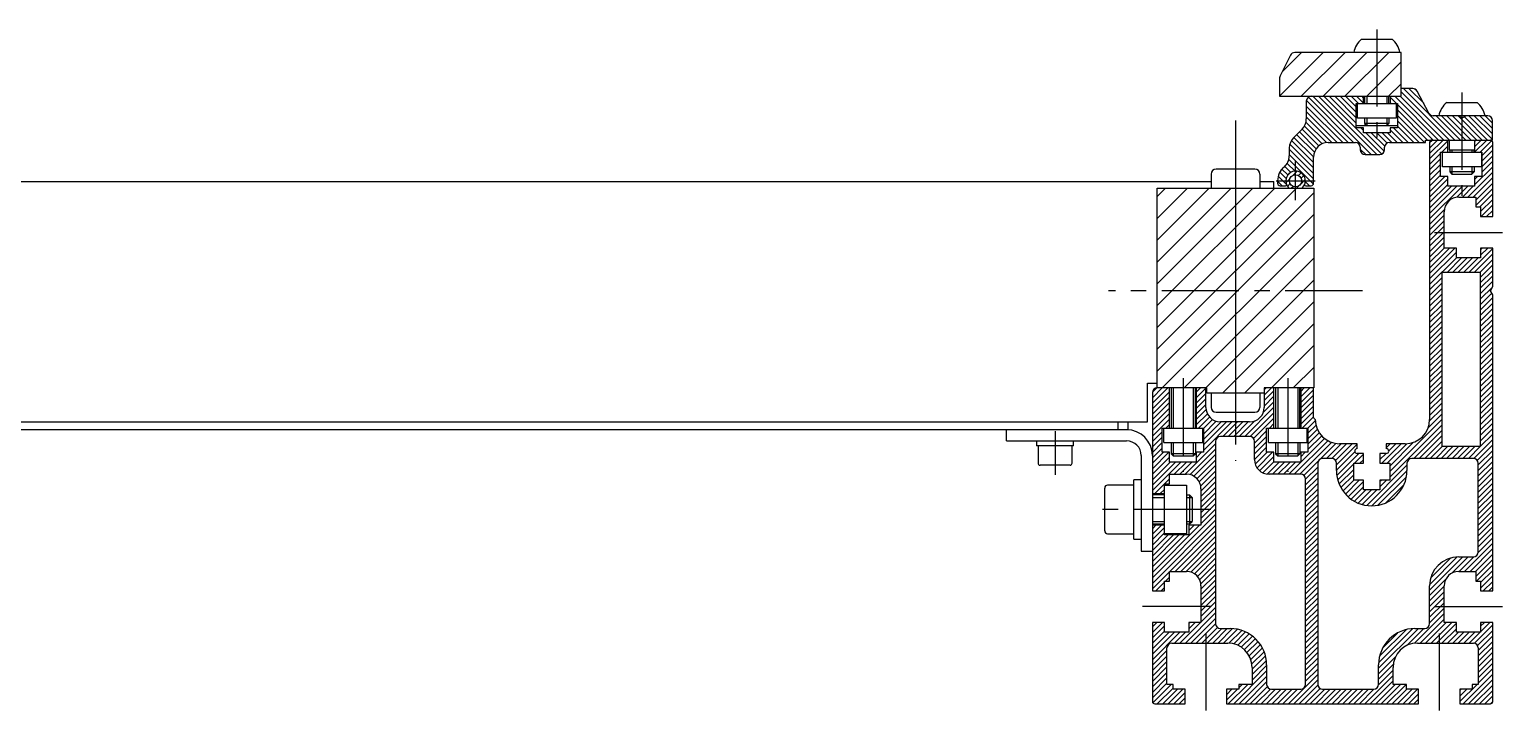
# Model space of a CAD drawing. Extents: x -10 to 2064, y -8 to 1151.
# Drawn here: x 1761 to 2063.9, y 66 to 206.7 of the extents above; entities that cross this region are included whole.
import ezdxf

# ---------------------------------------------------------------- set-up
doc = ezdxf.new("R2010")
doc.units = 0
doc.header["$LTSCALE"] = 0.5
doc.linetypes.add('CENTER', pattern=[50.8, 31.75, -6.35, 6.35, -6.35])
for name, color, linetype in [('MSM_CENTER', 1, 'CENTER'), ('MSM_CONTINUOUS', 7, 'CONTINUOUS'), ('MSM_NARROW', 5, 'CONTINUOUS')]:
    doc.layers.add(name, color=color, linetype=linetype)

msp = doc.modelspace()

# ---------------------------------------------------------------- linework, layer by layer
at = {"layer": 'MSM_CENTER'}
for p, q in [((2038, 206.75), (2038, 183.5)), ((2055.5, 193.75), (2055.5, 172.5)), ((2008.95, 188), (2008.95, 118)), ((2021.3, 171.6), (2021.3, 179.6)), ((2017.3, 175.6), (2025.3, 175.6)), ((2049.85, 165), (2063.85, 165)), ((2035.05, 153), (1982.85, 153)), ((1998.2, 135), (1998.2, 115.75)), ((2019.7, 135), (2019.7, 115.75)), ((1971.85, 124.1), (1971.85, 115.1)), ((2003.85, 108), (1980.05, 108)), ((2003.85, 88), (1989.85, 88)), ((2049.85, 88), (2063.85, 88)), ((2002.85, 82.5), (2002.85, 66)), ((2050.85, 82.5), (2050.85, 66))]:
    msp.add_line(p, q, dxfattribs=at)
at = {"layer": 'MSM_CONTINUOUS'}
for p, q in [((2034.88, 204.75), (2041.13, 204.75)), ((2020.22, 201.45), (2018.11, 197.21)), ((2043, 202), (2021.12, 202)), ((2043, 193), (2043, 202)), ((2018, 196.76), (2018, 193)), ((2045.4, 194.6), (2043, 194.6)), ((2048.72, 189.53), (2046.28, 194.07)), ((2018, 193), (2043, 193)), ((2023.5, 192), (2023.5, 188.34)), ((2033.75, 191.5), (2042.25, 191.5)), ((2033.75, 186.5), (2033.75, 191.5)), ((2034, 188.5), (2034, 191.5)), ((2035.25, 191.5), (2035.25, 193)), ((2035.5, 193), (2035.5, 191.5)), ((2040.5, 191.5), (2040.5, 193)), ((2040.75, 193), (2040.75, 191.5)), ((2042, 191.5), (2042, 188.5)), ((2042.25, 191.5), (2042.25, 186.5)), ((2052.38, 191.75), (2058.63, 191.75)), ((2042, 188.5), (2034, 188.5)), ((2035.5, 188.5), (2035.5, 187.43)), ((2040.5, 188.5), (2040.5, 187.43)), ((2060.8, 189), (2049.6, 189)), ((2055.5, 188.5), (2054.63, 189)), ((2056.37, 189), (2055.5, 188.5)), ((2061.8, 184), (2061.8, 188)), ((2022.62, 186.22), (2020.88, 184.48)), ((2033.75, 187), (2042.25, 187)), ((2035.25, 186.5), (2033.75, 186.5)), ((2035.25, 185.5), (2035.25, 186.5)), ((2040.75, 185.5), (2035.25, 185.5)), ((2040.5, 187.43), (2035.5, 187.43)), ((2035.5, 187.43), (2035.93, 187)), ((2040.07, 187), (2040.5, 187.43)), ((2040.75, 186.5), (2040.75, 185.5)), ((2042.25, 186.5), (2040.75, 186.5)), ((2020, 182.36), (2020, 180.74)), ((2028, 183.5), (2033.6, 183.5)), ((2034.6, 182.5), (2034.6, 182)), ((2039.6, 182), (2039.6, 182.5)), ((2040.6, 183.5), (2048, 183.5)), ((2048, 184), (2061.8, 184)), ((2048, 183.5), (2048, 184)), ((2048.85, 183.5), (2048.85, 126.5)), ((2052.6, 181.5), (2052.6, 184)), ((2052.9, 184), (2052.9, 182)), ((2052.9, 182), (2058.1, 182)), ((2053, 182), (2053, 181.5)), ((2058, 181.5), (2058, 182)), ((2058.1, 184), (2058.1, 181.5)), ((2061.85, 168.25), (2061.85, 183.5)), ((2025, 175.1), (2025, 180.5)), ((2035.6, 181), (2038.6, 181)), ((2051.1, 181.5), (2059.6, 181.5)), ((2051.1, 176.5), (2051.1, 181.5)), ((2051.5, 178.5), (2051.5, 181.5)), ((2059.5, 181.5), (2059.5, 178.5)), ((2059.6, 181.5), (2059.6, 176.5)), ((2003.95, 177), (2003.95, 174.08)), ((2012.95, 178), (2004.95, 178)), ((2013.95, 177), (2013.95, 174.08)), ((2052.6, 176.5), (2051.1, 176.5)), ((2059.5, 178.5), (2051.5, 178.5)), ((2052.6, 174.5), (2052.6, 176.5)), ((2053, 178.5), (2053, 177.43)), ((2058, 177.43), (2053, 177.43)), ((2053, 177.43), (2053.43, 177)), ((2053.43, 177), (2057.57, 177)), ((2057.57, 177), (2058, 177.43)), ((2058, 178.5), (2058, 177.43)), ((2058.1, 176.5), (2058.1, 174.5)), ((2059.6, 176.5), (2058.1, 176.5)), ((1479.75, 175.5), (2003.95, 175.5)), ((1992.85, 174.08), (2025.05, 174.08)), ((1992.85, 133), (1992.85, 174.08)), ((2008.95, 174.08), (2008.95, 131.92)), ((2013.95, 175.5), (2016.85, 175.5)), ((2016.85, 174.08), (2016.85, 175.5)), ((2017.6, 175.6), (2017.6, 175.1)), ((2018.1, 174.6), (2019.21, 174.6)), ((2023.39, 174.6), (2024.5, 174.6)), ((2025.05, 174.08), (2025.05, 133)), ((2058.1, 174.5), (2052.6, 174.5)), ((2054.85, 172.25), (2058.35, 172.25)), ((2058.35, 172.25), (2058.35, 170.25)), ((2058.35, 170.25), (2059.35, 170.25)), ((2059.35, 170.25), (2059.35, 168.25)), ((2051.85, 161.75), (2051.85, 169.25)), ((2059.35, 168.25), (2061.85, 168.25)), ((2054.35, 161.75), (2051.85, 161.75)), ((2054.35, 159.75), (2054.35, 161.75)), ((2061.85, 161.75), (2059.35, 161.75)), ((2059.35, 161.75), (2059.35, 159.75)), ((2061.85, 153.87), (2061.85, 161.75)), ((2059.35, 159.75), (2054.35, 159.75)), ((2059.35, 156.75), (2051.35, 156.75)), ((2051.35, 156.75), (2051.35, 121)), ((2059.35, 121), (2059.35, 156.75)), ((2061.35, 153), (2061.85, 153.87)), ((2061.85, 152.13), (2061.35, 153)), ((2061.85, 91.25), (2061.85, 152.13)), ((1990.85, 126), (1990.85, 134)), ((1990.85, 134), (1992.85, 134)), ((1991.85, 132), (1991.85, 91.25)), ((2003.05, 133), (1992.85, 133)), ((1995.35, 124.75), (1995.35, 133)), ((1995.7, 133), (1995.7, 124.75)), ((2000.7, 124.75), (2000.7, 133)), ((2000.85, 133), (2000.85, 124.75)), ((2002.85, 129), (2002.85, 133)), ((2003.05, 131.92), (2003.05, 133)), ((2014.85, 131.92), (2003.05, 131.92)), ((2003.95, 131.92), (2003.95, 129)), ((2013.95, 131.92), (2013.95, 129)), ((2014.85, 133), (2014.85, 129)), ((2025.05, 133), (2014.85, 133)), ((2016.85, 124.75), (2016.85, 133)), ((2017.2, 133), (2017.2, 124.75)), ((2022.2, 124.75), (2022.2, 133)), ((2022.35, 133), (2022.35, 124.75)), ((2024.95, 126.9), (2024.95, 133)), ((2004.95, 128), (2012.95, 128)), ((1492.85, 126), (1990.85, 126)), ((1986.85, 124.4), (1496.85, 124.4)), ((1961.85, 122.1), (1961.85, 124.4)), ((1984.85, 124.4), (1984.85, 126)), ((1986.85, 124.4), (1986.85, 126)), ((1993.85, 124.75), (2002.35, 124.75)), ((1993.85, 119.75), (1993.85, 124.75)), ((1994.2, 121.75), (1994.2, 124.75)), ((2002.2, 121.75), (2002.2, 124.75)), ((2002.35, 124.75), (2002.35, 119.75)), ((2011.85, 126), (2005.85, 126)), ((2015.35, 124.75), (2023.85, 124.75)), ((2015.35, 119.75), (2015.35, 124.75)), ((2015.7, 121.75), (2015.7, 124.75)), ((2023.7, 121.75), (2023.7, 124.75)), ((2023.85, 124.75), (2023.85, 119.75)), ((1961.85, 122.1), (1986.55, 122.1)), ((1968.05, 122.1), (1968.05, 121.1)), ((1975.65, 121.1), (1975.65, 122.1)), ((1994.2, 121.75), (2002.2, 121.75)), ((1995.7, 121.75), (1995.7, 119.43)), ((2000.7, 121.75), (2000.7, 119.43)), ((2004.85, 122), (2004.85, 84.5)), ((2011.85, 123), (2005.85, 123)), ((2012.85, 118.25), (2012.85, 122)), ((2015.7, 121.75), (2023.7, 121.75)), ((2017.2, 121.75), (2017.2, 119.43)), ((2022.2, 121.75), (2022.2, 119.43)), ((2033.95, 121.5), (2030.35, 121.5)), ((2033.95, 120.5), (2033.95, 121.5)), ((2039.95, 121.5), (2039.95, 120.5)), ((2043.85, 121.5), (2039.95, 121.5)), ((1975.65, 121.1), (1968.05, 121.1)), ((1968.35, 121.1), (1968.35, 117.5)), ((1975.35, 117.5), (1975.35, 121.1)), ((1989.55, 119.1), (1989.55, 99.4)), ((1995.35, 119.75), (1993.85, 119.75)), ((1995.35, 117.75), (1995.35, 119.75)), ((2000.7, 119.43), (1995.7, 119.43)), ((1995.7, 119.43), (1996.13, 119)), ((1996.13, 119), (2000.27, 119)), ((2000.27, 119), (2000.7, 119.43)), ((2000.85, 119.75), (2000.85, 117.75)), ((2002.35, 119.75), (2000.85, 119.75)), ((2016.85, 119.75), (2015.35, 119.75)), ((2016.85, 117.75), (2016.85, 119.75)), ((2022.2, 119.43), (2017.2, 119.43)), ((2017.2, 119.43), (2017.63, 119)), ((2017.63, 119), (2021.77, 119)), ((2021.77, 119), (2022.2, 119.43)), ((2022.35, 119.75), (2022.35, 117.75)), ((2023.85, 119.75), (2022.35, 119.75)), ((2028.7, 118.5), (2026.85, 118.5)), ((2035.25, 119.5), (2033.95, 119.5)), ((2035.25, 117.5), (2035.25, 119.5)), ((2038.65, 119.5), (2038.65, 117.5)), ((2039.95, 119.5), (2038.65, 119.5)), ((2057.85, 118.5), (2045.2, 118.5)), ((2051.35, 121), (2059.35, 121)), ((1974.95, 117.1), (1968.75, 117.1)), ((2000.85, 117.75), (1995.35, 117.75)), ((1995.35, 115.25), (1998.85, 115.25)), ((1995.35, 113.25), (1995.35, 115.25)), ((2022.35, 115.25), (2015.85, 115.25)), ((2022.35, 117.75), (2016.85, 117.75)), ((2025.85, 117.5), (2025.85, 72)), ((2029.7, 116), (2029.7, 117.5)), ((2033.25, 117.5), (2035.25, 117.5)), ((2033.25, 114), (2033.25, 117.5)), ((2038.65, 117.5), (2040.65, 117.5)), ((2040.65, 117.5), (2040.65, 114)), ((2044.2, 117.5), (2044.2, 116)), ((2058.85, 99.25), (2058.85, 117.5)), ((1982.05, 103.6), (1982.05, 112.4)), ((1988.05, 113), (1982.65, 113)), ((1988.05, 101.9), (1988.05, 114.1)), ((1989.55, 114.1), (1988.05, 114.1)), ((1994.35, 102.75), (1994.35, 113.25)), ((1994.35, 113.25), (1995.35, 113.25)), ((1994.35, 113), (1998.85, 113)), ((1998.85, 113), (1998.85, 103)), ((2001.85, 112.25), (2001.85, 104.75)), ((2023.35, 72), (2023.35, 114.25)), ((2035.25, 114), (2033.25, 114)), ((2035.25, 112), (2035.25, 114)), ((2038.65, 114), (2038.65, 112)), ((2040.65, 114), (2038.65, 114)), ((1991.85, 111.25), (1994.35, 111.25)), ((1994.35, 111), (1991.85, 111)), ((1998.85, 111), (1999.51, 111)), ((2000.05, 110.46), (1999.51, 111)), ((1999.51, 111), (1999.51, 105)), ((2000.05, 110.46), (2000.05, 105.54)), ((2038.65, 112), (2035.25, 112)), ((1982.65, 103), (1988.05, 103)), ((1991.85, 105), (1994.35, 105)), ((1994.35, 104.75), (1991.85, 104.75)), ((1998.85, 103), (1994.35, 103)), ((1998.85, 105), (1999.51, 105)), ((1999.35, 104.75), (1999.35, 102.75)), ((2001.85, 104.75), (1999.35, 104.75)), ((1999.51, 105), (2000.05, 105.54)), ((1988.05, 101.9), (1989.55, 101.9)), ((1999.35, 102.75), (1994.35, 102.75)), ((1989.55, 99.4), (1991.85, 99.4)), ((2054.85, 98.25), (2057.85, 98.25)), ((1995.35, 95.25), (1998.85, 95.25)), ((1995.35, 93.25), (1995.35, 95.25)), ((2054.85, 95.25), (2058.35, 95.25)), ((2058.35, 95.25), (2058.35, 93.25)), ((1991.85, 91.25), (1994.35, 91.25)), ((1994.35, 91.25), (1994.35, 93.25)), ((1994.35, 93.25), (1995.35, 93.25)), ((2001.85, 92.25), (2001.85, 84.75)), ((2048.85, 84.5), (2048.85, 92.25)), ((2051.85, 84.75), (2051.85, 92.25)), ((2058.35, 93.25), (2059.35, 93.25)), ((2059.35, 93.25), (2059.35, 91.25)), ((2059.35, 91.25), (2061.85, 91.25)), ((1991.85, 84.75), (1991.85, 68.5)), ((1994.35, 84.75), (1991.85, 84.75)), ((1994.35, 82.75), (1994.35, 84.75)), ((1999.35, 82.75), (1994.35, 82.75)), ((1999.35, 84.75), (1999.35, 82.75)), ((2001.85, 84.75), (1999.35, 84.75)), ((2005.85, 83.5), (2007.85, 83.5)), ((2045.85, 83.5), (2047.85, 83.5)), ((2054.35, 84.75), (2051.85, 84.75)), ((2054.35, 82.75), (2054.35, 84.75)), ((2059.35, 82.75), (2054.35, 82.75)), ((2059.35, 84.75), (2059.35, 82.75)), ((2061.85, 84.75), (2059.35, 84.75)), ((2061.85, 68.5), (2061.85, 84.75)), ((1994.85, 72), (1994.85, 79.5)), ((1995.85, 80.5), (2007.35, 80.5)), ((2046.35, 80.5), (2057.85, 80.5)), ((2058.85, 79.5), (2058.85, 72)), ((2015.35, 76), (2015.35, 72)), ((2038.35, 72), (2038.35, 76)), ((2012.35, 75.5), (2012.35, 72)), ((2041.35, 72), (2041.35, 75.5)), ((1996.1, 72), (1994.85, 72)), ((1996.1, 71), (1996.1, 72)), ((1998.6, 71), (1996.1, 71)), ((1998.6, 68), (1998.6, 71)), ((2007.1, 71), (2007.1, 68)), ((2009.6, 71), (2007.1, 71)), ((2009.6, 72), (2009.6, 71)), ((2012.35, 72), (2009.6, 72)), ((2016.35, 71), (2022.35, 71)), ((2026.85, 71), (2037.35, 71)), ((2044.1, 72), (2041.35, 72)), ((2044.1, 71), (2044.1, 72)), ((2046.6, 71), (2044.1, 71)), ((2046.6, 68), (2046.6, 71)), ((2055.1, 71), (2055.1, 68)), ((2057.6, 71), (2055.1, 71)), ((2057.6, 72), (2057.6, 71)), ((2058.85, 72), (2057.6, 72)), ((1992.35, 68), (1998.6, 68)), ((2007.1, 68), (2046.6, 68)), ((2055.1, 68), (2061.35, 68))]:
    msp.add_line(p, q, dxfattribs=at)
msp.add_circle((2021.3, 175.6), 1.25, dxfattribs=at)
for centre, radius, start, end in [((2037.91, 201.1), 4.75, 129.7731, 169.0684), ((2038.09, 201.1), 4.75, 10.9316, 50.2269), ((2021.12, 201), 1, 90, 153.4349), ((2019, 196.76), 1, 153.4349, 180), ((2045.4, 193.6), 1, 28.1786, 90), ((2024.5, 192), 1, 90, 180), ((2055.41, 188.1), 4.75, 129.7731, 169.0684), ((2055.59, 188.1), 4.75, 10.9316, 50.2269), ((2020.5, 188.34), 3, 315, 0), ((2049.6, 190), 1, 208.1786, 270), ((2060.8, 188), 1, 360, 90), ((2023, 182.36), 3, 135, 180), ((2028, 180.5), 3, 90, 180), ((2033.6, 182.5), 1, 360, 90), ((2035.6, 182), 1, 180, 270), ((2038.6, 182), 1, 270, 0), ((2040.6, 182.5), 1, 90, 180), ((2049.35, 183.5), 0.5, 90, 180), ((2061.35, 183.5), 0.5, 360, 90), ((2017, 180.74), 3, 309.9255, 360), ((2004.95, 177), 1, 90, 180), ((2012.95, 177), 1, 0, 90), ((2021.3, 175.6), 3.7, 129.9255, 180), ((2021.3, 175.6), 2, 310.5358, 229.4642), ((2018.1, 175.1), 0.5, 180, 270), ((2019.21, 174.9), 0.3, 270, 333.3458), ((2023.39, 174.9), 0.3, 206.6542, 270), ((2024.5, 175.1), 0.5, 270, 360), ((2054.85, 169.25), 3, 90, 180), ((1992.85, 132), 1, 90, 180), ((2005.85, 129), 3, 180, 270), ((2004.95, 129), 1, 180, 270), ((2011.85, 129), 3, 270, 0), ((2012.95, 129), 1, 270, 360), ((1986.55, 119.1), 5.3, 0, 90), ((2025.83, 127.38), 1, 208.5701, 241.4299), ((2030.35, 126.5), 5, 180, 270), ((2043.85, 126.5), 5, 270, 360), ((1986.55, 119.1), 3, 360, 90), ((2005.85, 122), 1, 90, 180), ((2011.85, 122), 1, 360, 90), ((2015.85, 118.25), 3, 180, 270), ((2026.85, 117.5), 1, 90, 180), ((2028.7, 117.5), 1, 360, 90), ((2033.95, 120), 0.5, 90, 270), ((2039.95, 120), 0.5, 270, 90), ((2045.2, 117.5), 1, 90, 180), ((2057.85, 117.5), 1, 360, 90), ((1968.75, 117.5), 0.4, 180, 270), ((1974.95, 117.5), 0.4, 270, 0), ((1998.85, 112.25), 3, 360, 90), ((2022.35, 114.25), 1, 360, 90), ((2036.95, 116), 7.25, 180, 0), ((1982.65, 112.4), 0.6, 90, 180), ((1982.65, 103.6), 0.6, 180, 270), ((2054.85, 92.25), 6, 90, 180), ((2057.85, 99.25), 1, 270, 0), ((1998.85, 92.25), 3, 360, 90), ((2054.85, 92.25), 3, 90, 180), ((2005.85, 84.5), 1, 180, 270), ((2007.85, 76), 7.5, 0, 90), ((2045.85, 76), 7.5, 90, 180), ((2047.85, 84.5), 1, 270, 0), ((1995.85, 79.5), 1, 90, 180), ((2007.35, 75.5), 5, 0, 90), ((2046.35, 75.5), 5, 90, 180), ((2057.85, 79.5), 1, 360, 90), ((2016.35, 72), 1, 180, 270), ((2022.35, 72), 1, 270, 0), ((2026.85, 72), 1, 180, 270), ((2037.35, 72), 1, 270, 0), ((1992.35, 68.5), 0.5, 180, 270), ((2061.35, 68.5), 0.5, 270, 0)]:
    msp.add_arc(centre, radius, start, end, dxfattribs=at)
at = {"layer": 'MSM_NARROW'}
for p, q in [((2018, 193.03), (2026.97, 202)), ((2018.52, 198.04), (2022.48, 202)), ((2022.46, 193), (2031.46, 202)), ((2026.95, 193), (2035.95, 202)), ((2031.44, 193), (2040.44, 202)), ((2035.93, 193), (2043, 200.07)), ((2040.42, 193), (2043, 195.58)), ((2052.94, 184), (2043, 193.94)), ((2054.06, 184), (2043.46, 194.6)), ((2047.64, 191.55), (2044.58, 194.6)), ((2046.34, 193.96), (2045.78, 194.52)), ((2030.99, 183.5), (2023.5, 190.99)), ((2032.11, 183.5), (2023.51, 192.1)), ((2033.23, 183.5), (2023.92, 192.81)), ((2036.85, 181), (2024.85, 193)), ((2037.98, 181), (2025.98, 193)), ((2039.01, 181.09), (2027.1, 193)), ((2033.75, 187.47), (2028.22, 193)), ((2033.75, 188.59), (2029.34, 193)), ((2033.75, 189.72), (2030.47, 193)), ((2033.75, 190.84), (2031.59, 193)), ((2034.21, 191.5), (2032.71, 193)), ((2035.25, 191.58), (2033.83, 193)), ((2035.25, 192.71), (2034.96, 193)), ((2035.93, 193), (2035.93, 191.5)), ((2040.07, 193), (2040.07, 191.5)), ((2042.07, 191.5), (2040.75, 192.82)), ((2040.95, 191.5), (2040.75, 191.7)), ((2050.69, 184), (2041.69, 193)), ((2049.57, 184), (2042.25, 191.32)), ((2051.81, 184), (2042.81, 193)), ((2029.86, 183.5), (2023.5, 189.86)), ((2028.74, 183.5), (2023.5, 188.74)), ((2035.93, 188.5), (2035.93, 187)), ((2040.07, 188.5), (2040.07, 187)), ((2048.45, 184), (2042.25, 190.2)), ((2047.82, 183.5), (2042.25, 189.07)), ((2046.7, 183.5), (2042.25, 187.95)), ((2055.18, 184), (2050.18, 189)), ((2056.3, 184), (2051.3, 189)), ((2057.43, 184), (2052.43, 189)), ((2058.55, 184), (2053.55, 189)), ((2059.67, 184), (2054.72, 188.95)), ((2060.79, 184), (2056, 188.79)), ((2061.8, 184.12), (2056.92, 189)), ((2061.8, 185.24), (2058.04, 189)), ((2061.8, 186.36), (2059.16, 189)), ((2061.8, 187.49), (2060.29, 189)), ((2025.16, 181.47), (2021.51, 185.11)), ((2025.54, 182.21), (2022.08, 185.68)), ((2026.07, 182.8), (2022.64, 186.24)), ((2026.76, 183.23), (2023.12, 186.88)), ((2027.64, 183.48), (2023.43, 187.69)), ((2035.25, 185.97), (2034.72, 186.5)), ((2039.54, 181.68), (2035.72, 185.5)), ((2039.63, 182.72), (2036.84, 185.5)), ((2040.1, 183.37), (2037.97, 185.5)), ((2041.09, 183.5), (2039.09, 185.5)), ((2042.21, 183.5), (2040.21, 185.5)), ((2043.33, 183.5), (2040.75, 186.08)), ((2044.46, 183.5), (2041.46, 186.5)), ((2045.58, 183.5), (2042.25, 186.83)), ((2025, 177.14), (2020, 182.14)), ((2025, 178.26), (2020.11, 183.15)), ((2025, 179.38), (2020.45, 183.93)), ((2025, 180.51), (2020.95, 184.55)), ((2035.73, 181), (2034.6, 182.13)), ((2047.95, 183.5), (2048, 183.55)), ((2048.85, 183.47), (2049.38, 184)), ((2048.85, 182.35), (2050.5, 184)), ((2048.85, 181.23), (2051.62, 184)), ((2048.85, 180.1), (2052.6, 183.85)), ((2051.37, 181.5), (2052.6, 182.73)), ((2053.43, 182), (2053.43, 181.5)), ((2057.57, 182), (2057.57, 181.5)), ((2058.1, 181.5), (2060.6, 184)), ((2058.1, 182.62), (2059.48, 184)), ((2058.1, 183.74), (2058.36, 184)), ((2059.23, 181.5), (2061.64, 183.91)), ((2059.6, 180.75), (2061.85, 183)), ((2059.6, 179.63), (2061.85, 181.88)), ((2021.18, 177.59), (2019.57, 179.2)), ((2024.97, 174.93), (2019.9, 179.99)), ((2025, 176.02), (2020, 181.02)), ((2048.85, 178.98), (2051.1, 181.23)), ((2048.85, 177.86), (2051.1, 180.11)), ((2048.85, 176.74), (2051.1, 178.99)), ((2052.49, 181.5), (2052.6, 181.61)), ((2059.6, 178.51), (2061.85, 180.76)), ((2059.6, 177.38), (2061.85, 179.63)), ((2019.46, 174.82), (2017.73, 176.55)), ((2019.35, 176.05), (2018.05, 177.36)), ((2019.71, 176.81), (2018.5, 178.02)), ((2020.31, 177.34), (2019.08, 178.57)), ((2019.33, 175.28), (2020.16, 176.11)), ((2019.63, 176.7), (2020.19, 177.27)), ((2020.79, 176.74), (2021.62, 177.57)), ((2021.88, 176.71), (2022.43, 177.25)), ((2022.36, 174.95), (2023.28, 175.86)), ((2022.43, 176.13), (2022.98, 176.68)), ((2048.85, 175.61), (2051.1, 177.86)), ((2048.85, 174.49), (2051.1, 176.74)), ((2048.85, 173.37), (2051.98, 176.5)), ((2048.85, 172.25), (2052.6, 176)), ((2053.43, 178.5), (2053.43, 177)), ((2056.71, 172.25), (2061.85, 177.39)), ((2057.57, 178.5), (2057.57, 177)), ((2057.83, 172.25), (2061.85, 176.27)), ((2058.1, 174.76), (2061.85, 178.51)), ((2058.1, 175.88), (2058.72, 176.5)), ((1992.85, 145.43), (2021.95, 174.54)), ((1992.85, 172.37), (1994.56, 174.08)), ((1992.85, 167.88), (1999.05, 174.08)), ((1992.85, 163.39), (2003.54, 174.08)), ((1992.85, 158.9), (2008.03, 174.08)), ((1992.85, 154.41), (2012.52, 174.08)), ((1992.85, 149.92), (2017.01, 174.08)), ((1992.85, 140.94), (2025.05, 173.14)), ((2018.56, 174.6), (2017.6, 175.56)), ((2019.65, 174.47), (2020.19, 175.02)), ((2020.38, 174.08), (2020.77, 174.47)), ((2024.17, 174.6), (2023.3, 175.48)), ((2048.85, 171.12), (2052.6, 174.87)), ((2048.85, 170), (2053.35, 174.5)), ((2048.85, 168.88), (2054.47, 174.5)), ((2048.85, 167.76), (2055.59, 174.5)), ((2054.44, 172.22), (2056.72, 174.5)), ((2055.59, 172.25), (2057.84, 174.5)), ((2058.35, 171.64), (2061.85, 175.14)), ((2058.35, 170.52), (2061.85, 174.02)), ((2059.2, 170.25), (2061.85, 172.9)), ((2048.85, 166.63), (2051.88, 169.66)), ((2059.35, 169.28), (2061.85, 171.78)), ((2059.45, 168.25), (2061.85, 170.65)), ((1992.85, 136.45), (2025.05, 168.65)), ((2048.85, 165.51), (2051.85, 168.51)), ((2048.85, 164.39), (2051.85, 167.39)), ((2060.57, 168.25), (2061.85, 169.53)), ((2061.69, 168.25), (2061.85, 168.41)), ((1993.89, 133), (2025.05, 164.16)), ((2048.85, 163.27), (2051.85, 166.27)), ((2048.85, 162.14), (2051.85, 165.14)), ((2048.85, 161.02), (2051.85, 164.02)), ((2048.85, 159.9), (2051.85, 162.9)), ((2048.85, 158.78), (2051.85, 161.78)), ((2048.85, 157.65), (2052.95, 161.75)), ((2048.85, 156.53), (2054.07, 161.75)), ((2048.85, 155.41), (2054.35, 160.91)), ((2056.93, 156.75), (2061.85, 161.67)), ((2058.05, 156.75), (2061.85, 160.55)), ((2059.35, 161.42), (2059.68, 161.75)), ((2059.35, 160.29), (2060.81, 161.75)), ((1998.38, 133), (2025.05, 159.67)), ((2048.85, 154.29), (2054.35, 159.79)), ((2052.44, 156.75), (2055.44, 159.75)), ((2053.56, 156.75), (2056.56, 159.75)), ((2054.68, 156.75), (2057.68, 159.75)), ((2055.81, 156.75), (2058.81, 159.75)), ((2059.17, 156.75), (2061.85, 159.43)), ((2059.35, 155.8), (2061.85, 158.3)), ((2002.87, 133), (2025.05, 155.18)), ((2048.85, 153.16), (2051.35, 155.66)), ((2048.85, 152.04), (2051.35, 154.54)), ((2059.35, 154.68), (2061.85, 157.18)), ((2059.35, 153.56), (2061.85, 156.06)), ((2059.35, 152.44), (2061.85, 154.94)), ((2048.85, 150.92), (2051.35, 153.42)), ((2048.85, 149.79), (2051.35, 152.29)), ((2059.35, 151.31), (2061.78, 153.74)), ((2059.35, 150.19), (2061.65, 152.49)), ((2059.35, 149.07), (2061.85, 151.57)), ((2006.28, 131.92), (2025.05, 150.69)), ((2048.85, 148.67), (2051.35, 151.17)), ((2048.85, 147.55), (2051.35, 150.05)), ((2048.85, 146.43), (2051.35, 148.93)), ((2059.35, 147.95), (2061.85, 150.45)), ((2059.35, 146.82), (2061.85, 149.32)), ((2010.77, 131.92), (2025.05, 146.2)), ((2048.85, 145.3), (2051.35, 147.8)), ((2048.85, 144.18), (2051.35, 146.68)), ((2048.85, 143.06), (2051.35, 145.56)), ((2059.35, 145.7), (2061.85, 148.2)), ((2059.35, 144.58), (2061.85, 147.08)), ((2059.35, 143.46), (2061.85, 145.96)), ((2048.85, 141.94), (2051.35, 144.44)), ((2048.85, 140.81), (2051.35, 143.31)), ((2059.35, 142.33), (2061.85, 144.83)), ((2059.35, 141.21), (2061.85, 143.71)), ((2059.35, 140.09), (2061.85, 142.59)), ((2016.34, 133), (2025.05, 141.71)), ((2048.85, 139.69), (2051.35, 142.19)), ((2048.85, 138.57), (2051.35, 141.07)), ((2048.85, 137.45), (2051.35, 139.95)), ((2059.35, 138.97), (2061.85, 141.47)), ((2059.35, 137.84), (2061.85, 140.34)), ((2020.83, 133), (2025.05, 137.22)), ((2048.85, 136.32), (2051.35, 138.82)), ((2048.85, 135.2), (2051.35, 137.7)), ((2048.85, 134.08), (2051.35, 136.58)), ((2059.35, 136.72), (2061.85, 139.22)), ((2059.35, 135.6), (2061.85, 138.1)), ((2059.35, 134.48), (2061.85, 136.98)), ((2048.85, 132.96), (2051.35, 135.46)), ((2048.85, 131.83), (2051.35, 134.33)), ((2059.35, 133.35), (2061.85, 135.85)), ((2059.35, 132.23), (2061.85, 134.73)), ((2059.35, 131.11), (2061.85, 133.61)), ((1991.85, 130.96), (1993.89, 133)), ((1991.85, 129.84), (1995.01, 133)), ((1991.85, 128.72), (1995.35, 132.22)), ((1991.85, 127.59), (1995.35, 131.09)), ((1991.86, 132.1), (1992.75, 132.99)), ((1996.13, 133), (1996.13, 124.75)), ((2000.27, 133), (2000.27, 124.75)), ((2000.85, 132.1), (2001.75, 133)), ((2000.85, 130.98), (2002.85, 132.98)), ((2000.85, 129.86), (2002.85, 131.86)), ((2000.85, 128.74), (2002.85, 130.74)), ((2014.85, 132.63), (2015.22, 133)), ((2014.85, 131.51), (2016.34, 133)), ((2014.85, 130.39), (2016.85, 132.39)), ((2014.85, 129.27), (2016.85, 131.27)), ((2017.63, 133), (2017.63, 124.75)), ((2021.77, 133), (2021.77, 124.75)), ((2022.35, 131.15), (2024.2, 133)), ((2022.35, 132.28), (2023.07, 133)), ((2022.35, 130.03), (2024.95, 132.63)), ((2022.35, 128.91), (2024.95, 131.51)), ((2022.35, 127.79), (2024.95, 130.39)), ((2048.85, 130.71), (2051.35, 133.21)), ((2048.85, 129.59), (2051.35, 132.09)), ((2048.85, 128.47), (2051.35, 130.97)), ((2059.35, 129.99), (2061.85, 132.49)), ((2059.35, 128.86), (2061.85, 131.36)), ((2059.35, 127.74), (2061.85, 130.24)), ((1991.85, 126.47), (1995.35, 129.97)), ((1991.85, 125.35), (1995.35, 128.85)), ((1991.85, 124.23), (1995.35, 127.73)), ((2000.85, 127.61), (2002.85, 129.61)), ((2000.85, 126.49), (2002.89, 128.53)), ((2000.85, 125.37), (2003.16, 127.68)), ((2010.83, 123), (2016.85, 129.02)), ((2011.95, 123), (2016.85, 127.9)), ((2014.65, 127.94), (2016.85, 130.14)), ((2022.35, 126.66), (2024.95, 129.26)), ((2022.35, 125.54), (2024.95, 128.14)), ((2048.54, 124.79), (2051.35, 127.6)), ((2048.83, 126.2), (2051.35, 128.72)), ((2048.85, 127.34), (2051.35, 129.84)), ((2059.35, 126.62), (2061.85, 129.12)), ((2059.35, 125.5), (2061.85, 128)), ((1991.85, 123.1), (1995.35, 126.6)), ((1994.62, 124.75), (1995.35, 125.48)), ((2001.35, 124.75), (2003.61, 127.01)), ((2002.35, 124.62), (2004.21, 126.49)), ((2002.35, 123.5), (2004.98, 126.13)), ((2002.35, 121.26), (2007.09, 126)), ((2002.35, 122.38), (2005.97, 126)), ((2002.35, 120.13), (2008.22, 126)), ((2006.34, 123), (2009.34, 126)), ((2007.46, 123), (2010.46, 126)), ((2008.58, 123), (2011.58, 126)), ((2009.71, 123), (2012.91, 126.2)), ((2012.66, 122.59), (2016.85, 126.78)), ((2015.95, 124.75), (2016.85, 125.65)), ((2022.68, 124.75), (2024.95, 127.02)), ((2023.81, 124.75), (2025.36, 126.31)), ((2023.85, 123.67), (2025.5, 125.32)), ((2023.85, 122.55), (2025.78, 124.48)), ((2040.65, 115.78), (2051.35, 126.48)), ((2040.65, 114.65), (2051.35, 125.35)), ((2045.62, 118.5), (2051.35, 124.23)), ((2059.35, 124.37), (2061.85, 126.87)), ((2059.35, 123.25), (2061.85, 125.75)), ((2059.35, 122.13), (2061.85, 124.63)), ((1991.85, 121.98), (1993.85, 123.98)), ((1991.85, 120.86), (1993.85, 122.86)), ((1991.85, 119.74), (1993.85, 121.74)), ((1996.13, 121.75), (1996.13, 119)), ((1998.59, 115.25), (2004.85, 121.51)), ((2000.27, 121.75), (2000.27, 119)), ((2012.85, 121.65), (2015.35, 124.15)), ((2012.85, 120.53), (2015.35, 123.03)), ((2012.85, 119.41), (2015.35, 121.91)), ((2017.63, 121.75), (2017.63, 119)), ((2019.92, 115.25), (2027.25, 122.58)), ((2021.04, 115.25), (2027.93, 122.14)), ((2021.77, 121.75), (2021.77, 119)), ((2022.16, 115.25), (2028.7, 121.79)), ((2023.85, 121.43), (2026.18, 123.76)), ((2023.85, 120.3), (2026.67, 123.13)), ((2026.44, 118.4), (2029.6, 121.57)), ((2027.66, 118.5), (2030.66, 121.5)), ((2028.77, 118.49), (2031.79, 121.5)), ((2029.5, 118.09), (2032.91, 121.5)), ((2029.7, 117.17), (2033.95, 121.42)), ((2039.01, 117.5), (2043.01, 121.5)), ((2039.95, 120.69), (2040.77, 121.5)), ((2040.13, 117.5), (2044.15, 121.52)), ((2040.44, 120.06), (2041.89, 121.5)), ((2040.65, 116.9), (2045.56, 121.81)), ((2046.74, 118.5), (2051.35, 123.11)), ((2047.86, 118.5), (2051.35, 121.99)), ((2057.95, 118.49), (2061.85, 122.38)), ((2058.66, 118.07), (2061.85, 121.26)), ((2059.35, 121.01), (2061.85, 123.51)), ((1991.85, 118.61), (1993.85, 120.61)), ((1991.85, 117.49), (1994.11, 119.75)), ((1991.85, 116.37), (1995.23, 119.75)), ((1991.85, 115.25), (1995.35, 118.75)), ((1999.61, 115.15), (2004.85, 120.39)), ((2000.4, 114.82), (2004.85, 119.27)), ((2000.85, 118.63), (2001.97, 119.75)), ((2001.02, 114.32), (2004.85, 118.14)), ((2012.85, 118.29), (2015.35, 120.79)), ((2013, 117.31), (2015.44, 119.75)), ((2013.37, 116.56), (2016.56, 119.75)), ((2013.9, 115.97), (2016.85, 118.92)), ((2022.35, 119.72), (2022.38, 119.75)), ((2022.35, 118.8), (2023.3, 119.75)), ((2029.7, 116.05), (2033.49, 119.84)), ((2029.78, 115.01), (2034.28, 119.5)), ((2033.4, 117.5), (2035.25, 119.36)), ((2034.52, 117.5), (2035.25, 118.23)), ((2038.65, 119.39), (2038.77, 119.5)), ((2038.65, 118.27), (2039.89, 119.5)), ((2048.99, 118.5), (2051.49, 121)), ((2050.11, 118.5), (2052.61, 121)), ((2051.23, 118.5), (2053.73, 121)), ((2052.35, 118.5), (2054.85, 121)), ((2053.48, 118.5), (2055.98, 121)), ((2054.6, 118.5), (2057.1, 121)), ((2055.72, 118.5), (2058.22, 121)), ((2056.84, 118.5), (2059.34, 121)), ((2058.85, 117.14), (2061.85, 120.14)), ((2058.85, 116.02), (2061.85, 119.02)), ((1991.85, 114.12), (1995.48, 117.75)), ((1991.85, 113), (1996.6, 117.75)), ((1991.85, 111.88), (1997.72, 117.75)), ((1996.34, 115.25), (1998.84, 117.75)), ((1997.47, 115.25), (1999.97, 117.75)), ((2001.5, 113.67), (2004.85, 117.02)), ((2001.79, 112.84), (2004.85, 115.9)), ((2014.58, 115.53), (2016.85, 117.79)), ((2015.45, 115.28), (2017.93, 117.75)), ((2016.55, 115.25), (2019.05, 117.75)), ((2017.67, 115.25), (2020.17, 117.75)), ((2018.8, 115.25), (2021.3, 117.75)), ((2023.02, 114.99), (2025.95, 117.91)), ((2023.35, 114.19), (2025.85, 116.69)), ((2023.35, 113.07), (2025.85, 115.57)), ((2029.97, 114.07), (2033.25, 117.36)), ((2030.25, 113.23), (2033.25, 116.23)), ((2030.62, 112.48), (2033.25, 115.11)), ((2035.95, 108.83), (2044.2, 117.08)), ((2036.99, 108.75), (2044.2, 115.96)), ((2058.85, 114.89), (2061.85, 117.89)), ((2058.85, 113.77), (2061.85, 116.77)), ((2058.85, 112.65), (2061.85, 115.65)), ((1992.34, 111.25), (1995.35, 114.26)), ((1993.47, 111.25), (1994.35, 112.13)), ((2001.85, 111.78), (2004.85, 114.78)), ((2001.85, 110.65), (2004.85, 113.65)), ((2001.85, 109.53), (2004.85, 112.53)), ((2023.35, 111.95), (2025.85, 114.45)), ((2023.35, 110.82), (2025.85, 113.32)), ((2023.35, 109.7), (2025.85, 112.2)), ((2031.05, 111.79), (2033.27, 114)), ((2031.55, 111.17), (2034.39, 114)), ((2032.11, 110.61), (2035.25, 113.74)), ((2032.74, 110.11), (2035.25, 112.62)), ((2038.23, 108.87), (2044.08, 114.72)), ((2038.65, 113.78), (2038.88, 114)), ((2038.65, 112.65), (2040, 114)), ((2039.84, 109.36), (2043.59, 113.11)), ((2058.85, 111.53), (2061.85, 114.53)), ((2058.85, 110.4), (2061.85, 113.4)), ((2058.85, 109.28), (2061.85, 112.28)), ((1991.85, 110.46), (1994.35, 110.46)), ((1998.85, 110.46), (2000.05, 110.46)), ((2001.85, 108.41), (2004.85, 111.41)), ((2001.85, 107.29), (2004.85, 110.29)), ((2001.85, 106.16), (2004.85, 109.16)), ((2023.35, 108.58), (2025.85, 111.08)), ((2023.35, 107.46), (2025.85, 109.96)), ((2033.42, 109.67), (2035.76, 112)), ((2034.18, 109.3), (2036.88, 112)), ((2035.02, 109.02), (2038, 112)), ((2058.85, 108.16), (2061.85, 111.16)), ((2058.85, 107.04), (2061.85, 110.04)), ((1991.85, 93.92), (2004.85, 106.92)), ((2001.85, 105.04), (2004.85, 108.04)), ((2023.35, 106.33), (2025.85, 108.83)), ((2023.35, 105.21), (2025.85, 107.71)), ((2023.35, 104.09), (2025.85, 106.59)), ((2058.85, 105.91), (2061.85, 108.91)), ((2058.85, 104.79), (2061.85, 107.79)), ((2058.85, 103.67), (2061.85, 106.67)), ((1991.85, 92.79), (2004.85, 105.79)), ((1991.85, 105.54), (1994.35, 105.54)), ((1991.85, 104.02), (1992.58, 104.75)), ((1991.85, 102.9), (1993.7, 104.75)), ((1991.85, 95.04), (2001.56, 104.75)), ((1991.85, 101.78), (1994.35, 104.28)), ((1991.85, 100.65), (1994.35, 103.15)), ((1995.43, 95.25), (2004.85, 104.67)), ((1996.55, 95.25), (2004.85, 103.55)), ((1998.85, 105.54), (2000.05, 105.54)), ((1999.35, 103.66), (2000.44, 104.75)), ((2023.35, 102.97), (2025.85, 105.47)), ((2023.35, 101.84), (2025.85, 104.34)), ((2023.35, 100.72), (2025.85, 103.22)), ((2058.85, 102.55), (2061.85, 105.55)), ((2058.85, 101.42), (2061.85, 104.42)), ((2058.85, 100.3), (2061.85, 103.3)), ((1991.85, 99.53), (1995.07, 102.75)), ((1991.85, 98.41), (1996.19, 102.75)), ((1991.85, 97.29), (1997.31, 102.75)), ((1991.85, 96.16), (1998.44, 102.75)), ((1997.67, 95.25), (2004.85, 102.43)), ((1998.8, 95.25), (2004.85, 101.3)), ((1999.77, 95.1), (2004.85, 100.18)), ((2023.35, 99.6), (2025.85, 102.1)), ((2023.35, 98.48), (2025.85, 100.98)), ((2056.04, 95.25), (2061.85, 101.06)), ((2058.84, 99.17), (2061.85, 102.18)), ((2000.52, 94.73), (2004.85, 99.06)), ((2001.12, 94.21), (2004.85, 97.94)), ((2023.35, 97.35), (2025.85, 99.85)), ((2023.35, 96.23), (2025.85, 98.73)), ((2023.35, 95.11), (2025.85, 97.61)), ((2048.85, 91.42), (2055.68, 98.25)), ((2048.87, 92.56), (2054.54, 98.23)), ((2049.08, 93.9), (2053.2, 98.02)), ((2053.44, 94.89), (2056.8, 98.25)), ((2054.92, 95.25), (2057.93, 98.26)), ((2057.17, 95.25), (2061.85, 99.93)), ((2058.29, 95.25), (2061.85, 98.81)), ((2058.35, 94.19), (2061.85, 97.69)), ((1991.85, 91.67), (1995.35, 95.17)), ((1994.55, 93.25), (1995.35, 94.05)), ((2001.56, 93.53), (2004.85, 96.81)), ((2001.82, 92.66), (2004.85, 95.69)), ((2001.85, 91.57), (2004.85, 94.57)), ((2023.35, 93.99), (2025.85, 96.49)), ((2023.35, 92.86), (2025.85, 95.36)), ((2023.35, 91.74), (2025.85, 94.24)), ((2058.53, 93.25), (2061.85, 96.57)), ((2059.35, 92.94), (2061.85, 95.44)), ((2059.35, 91.82), (2061.85, 94.32)), ((1992.55, 91.25), (1994.35, 93.05)), ((1993.67, 91.25), (1994.35, 91.93)), ((2001.85, 90.45), (2004.85, 93.45)), ((2001.85, 89.32), (2004.85, 92.32)), ((2001.85, 88.2), (2004.85, 91.2)), ((2023.35, 90.62), (2025.85, 93.12)), ((2023.35, 89.5), (2025.85, 92)), ((2023.35, 88.37), (2025.85, 90.87)), ((2048.85, 90.3), (2052.21, 93.66)), ((2048.85, 89.18), (2051.85, 92.18)), ((2048.85, 88.06), (2051.85, 91.06)), ((2059.9, 91.25), (2061.85, 93.2)), ((2061.02, 91.25), (2061.85, 92.08)), ((2061.76, 91.25), (2061.85, 91.34)), ((2001.85, 87.08), (2004.85, 90.08)), ((2001.85, 85.96), (2004.85, 88.96)), ((2023.35, 87.25), (2025.85, 89.75)), ((2023.35, 86.13), (2025.85, 88.63)), ((2048.85, 86.93), (2051.85, 89.93)), ((2048.85, 85.81), (2051.85, 88.81)), ((1998.64, 80.5), (2004.85, 86.71)), ((1999.76, 80.5), (2004.85, 85.59)), ((2001.85, 84.83), (2004.85, 87.83)), ((2023.35, 85.01), (2025.85, 87.51)), ((2023.35, 83.88), (2025.85, 86.38)), ((2023.35, 82.76), (2025.85, 85.26)), ((2045.75, 80.46), (2051.85, 86.57)), ((2046.91, 80.5), (2051.85, 85.44)), ((2048.85, 84.69), (2051.85, 87.69)), ((1991.85, 83.81), (1992.79, 84.75)), ((1991.85, 82.69), (1993.91, 84.75)), ((1991.85, 81.57), (1994.35, 84.07)), ((1991.85, 80.45), (1994.35, 82.95)), ((1991.85, 79.32), (1995.28, 82.75)), ((1991.85, 78.2), (1996.4, 82.75)), ((1991.85, 77.08), (1997.52, 82.75)), ((1996.39, 80.5), (1998.64, 82.75)), ((1997.52, 80.5), (2001.77, 84.75)), ((1999.35, 84.58), (1999.52, 84.75)), ((1999.35, 83.46), (2000.64, 84.75)), ((2000.88, 80.5), (2004.85, 84.47)), ((2002.01, 80.5), (2005.23, 83.72)), ((2003.13, 80.5), (2006.13, 83.5)), ((2004.25, 80.5), (2007.25, 83.5)), ((2005.37, 80.5), (2008.36, 83.48)), ((2006.5, 80.5), (2009.35, 83.35)), ((2007.6, 80.49), (2010.23, 83.11)), ((2008.58, 80.34), (2011.03, 82.79)), ((2009.41, 80.05), (2011.76, 82.4)), ((2010.13, 79.65), (2012.43, 81.94)), ((2023.35, 81.64), (2025.85, 84.14)), ((2023.35, 80.52), (2025.85, 83.02)), ((2023.35, 79.39), (2025.85, 81.89)), ((2038.35, 75.31), (2046.54, 83.5)), ((2038.37, 76.45), (2045.4, 83.48)), ((2038.57, 77.78), (2044.07, 83.28)), ((2039.29, 79.62), (2042.23, 82.56)), ((2044.15, 79.99), (2047.66, 83.5)), ((2048.03, 80.5), (2052.28, 84.75)), ((2049.15, 80.5), (2053.4, 84.75)), ((2050.27, 80.5), (2054.35, 84.58)), ((2051.4, 80.5), (2054.35, 83.45)), ((2052.52, 80.5), (2054.77, 82.75)), ((2053.64, 80.5), (2055.89, 82.75)), ((2054.76, 80.5), (2057.01, 82.75)), ((2055.89, 80.5), (2058.14, 82.75)), ((2057.01, 80.5), (2059.26, 82.75)), ((2058.1, 80.47), (2061.85, 84.22)), ((2058.73, 79.97), (2061.85, 83.1)), ((2058.85, 78.97), (2061.85, 81.97)), ((2059.35, 84.59), (2059.51, 84.75)), ((2059.35, 83.96), (2060.14, 84.75)), ((2059.35, 82.84), (2061.26, 84.75)), ((1991.85, 75.96), (1994.85, 78.96)), ((2010.76, 79.15), (2013.03, 81.42)), ((2011.3, 78.57), (2013.58, 80.84)), ((2011.74, 77.88), (2014.06, 80.21)), ((2012.08, 77.11), (2014.48, 79.5)), ((2023.35, 78.27), (2025.85, 80.77)), ((2023.35, 77.15), (2025.85, 79.65)), ((2058.85, 77.85), (2061.85, 80.85)), ((2058.85, 76.73), (2061.85, 79.73)), ((1991.85, 74.83), (1994.85, 77.83)), ((1991.85, 73.71), (1994.85, 76.71)), ((2012.3, 76.2), (2014.83, 78.73)), ((2012.35, 75.13), (2015.11, 77.89)), ((2012.35, 74.01), (2015.29, 76.95)), ((2012.35, 72.88), (2015.35, 75.88)), ((2023.35, 76.03), (2025.85, 78.53)), ((2023.35, 74.9), (2025.85, 77.4)), ((2023.35, 73.78), (2025.85, 76.28)), ((2038.35, 74.19), (2041.86, 77.7)), ((2038.35, 73.07), (2041.39, 76.1)), ((2058.85, 75.61), (2061.85, 78.61)), ((2058.85, 74.48), (2061.85, 77.48)), ((2058.85, 73.36), (2061.85, 76.36)), ((1991.85, 72.59), (1994.85, 75.59)), ((1991.85, 71.47), (1994.85, 74.47)), ((1991.85, 70.34), (1994.85, 73.34)), ((2008.59, 68), (2015.35, 74.76)), ((2009.71, 68), (2015.35, 73.64)), ((2019.81, 68), (2025.85, 74.04)), ((2020.94, 68), (2025.85, 72.91)), ((2023.35, 72.66), (2025.85, 75.16)), ((2035.53, 68), (2041.35, 73.82)), ((2036.65, 68), (2041.35, 72.7)), ((2038.34, 71.93), (2041.35, 74.94)), ((2055.74, 68), (2061.85, 74.11)), ((2056.86, 68), (2061.85, 72.99)), ((2058.85, 72.24), (2061.85, 75.24)), ((1991.85, 69.22), (1994.85, 72.22)), ((1991.95, 68.2), (1995.75, 72)), ((1992.87, 68), (1996.1, 71.23)), ((1994, 68), (1997, 71)), ((1995.12, 68), (1998.12, 71)), ((1996.24, 68), (1998.6, 70.36)), ((2007.1, 69.88), (2008.22, 71)), ((2007.1, 68.76), (2009.34, 71)), ((2007.47, 68), (2011.47, 72)), ((2009.6, 71.26), (2010.34, 72)), ((2010.83, 68), (2015.35, 72.52)), ((2011.96, 68), (2015.47, 71.52)), ((2013.08, 68), (2016.11, 71.03)), ((2014.2, 68), (2017.2, 71)), ((2015.32, 68), (2018.32, 71)), ((2016.45, 68), (2019.45, 71)), ((2017.57, 68), (2020.57, 71)), ((2018.69, 68), (2021.69, 71)), ((2022.06, 68), (2025.87, 71.81)), ((2023.18, 68), (2026.33, 71.15)), ((2024.3, 68), (2027.3, 71)), ((2025.43, 68), (2028.43, 71)), ((2026.55, 68), (2029.55, 71)), ((2027.67, 68), (2030.67, 71)), ((2028.79, 68), (2031.79, 71)), ((2029.92, 68), (2032.92, 71)), ((2031.04, 68), (2034.04, 71)), ((2032.16, 68), (2035.16, 71)), ((2033.28, 68), (2036.28, 71)), ((2034.41, 68), (2037.42, 71.01)), ((2037.77, 68), (2041.77, 72)), ((2038.9, 68), (2042.9, 72)), ((2040.02, 68), (2044.02, 72)), ((2041.14, 68), (2044.14, 71)), ((2042.26, 68), (2045.26, 71)), ((2043.39, 68), (2046.39, 71)), ((2044.51, 68), (2046.6, 70.09)), ((2055.1, 68.49), (2058.61, 72)), ((2055.1, 70.73), (2055.37, 71)), ((2055.1, 69.61), (2056.49, 71)), ((2057.98, 68), (2061.85, 71.87)), ((2059.1, 68), (2061.85, 70.75)), ((1997.36, 68), (1998.6, 69.24)), ((1998.49, 68), (1998.6, 68.11)), ((2045.63, 68), (2046.6, 68.97)), ((2060.23, 68), (2061.85, 69.62)), ((2061.35, 68), (2061.85, 68.5))]:
    msp.add_line(p, q, dxfattribs=at)

doc.saveas('drawing.dxf')
